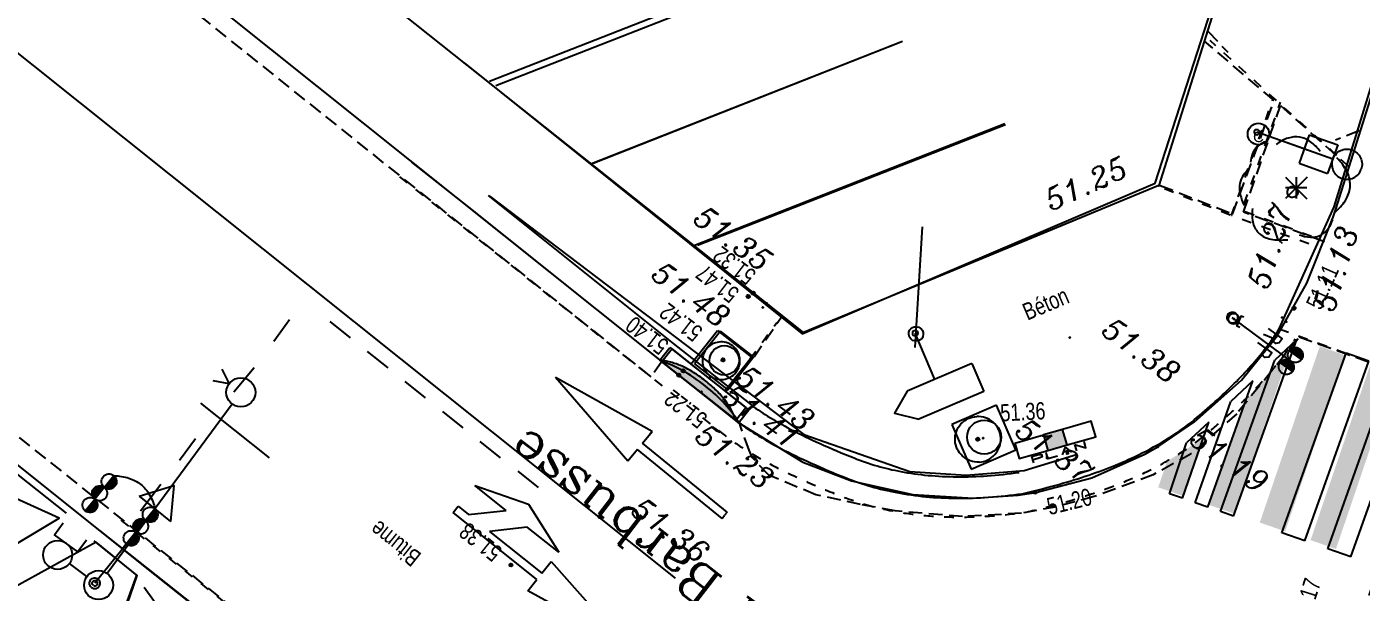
# Model space of a CAD drawing. Extents: x 661856 to 662117, y 6866905 to 6867165.
# Drawn here: x 662049.5 to 662074.33, y 6867047.01 to 6867057.54 of the extents above; entities that cross this region are included whole.
import ezdxf
from ezdxf.enums import TextEntityAlignment as Align

# ---------------------------------------------------------------- set-up
doc = ezdxf.new("R2010")
doc.units = 0
for name, pattern in [('CONTINU', [0]), ('DISCONTIN', [0.75, 0.5, -0.25]), ('HIDDEN', [0.375, 0.25, -0.125]), ('JSI_MCL0', [1, 0.5, 0.5]), ('JSI_TCO', [1, 0.5, 0.5]), ('JSI_TIC', [0.2, 0.08, 0.01, -0.1, 0.01])]:
    doc.linetypes.add(name, pattern=pattern)
doc.layers.get('0').update_dxf_attribs({"linetype": 'CONTINUOUS'})
for name, color, linetype in [('ALTI', 140, 'CONTINUOUS'), ('ARBRES', 3, 'CONTINU'), ('BORDURE', 7, 'CONTINU'), ('CANIVEAU', 7, 'CONTINU'), ('COTE_ALTI', 8, 'CONTINU'), ('FLECHAGE', 6, 'CONTINU'), ('LIGNE_DIVERS', 7, 'CONTINU'), ('MARQ-SOL', 6, 'CONTINU'), ('MARQUAGE', 7, 'CONTINUOUS'), ('MOB', 6, 'CONTINUOUS'), ('MOB-URB_GLISSI', 6, 'CONTINU'), ('OBJ_ASSAIN_AVA', 5, 'CONTINU'), ('OBJASS', 22, 'CONTINUOUS'), ('OBJEAU', 4, 'CONTINUOUS'), ('OBJET_ASSAINIS', 5, 'CONTINU'), ('OBJET_SIGN_TRI', 6, 'CONTINU'), ('OBJSLT', 200, 'CONTINUOUS'), ('PASSAGE_PIETON', 6, 'CONTINU'), ('SIGNAL', 6, 'CONTINUOUS'), ('SIGNAL-VERTICA', 6, 'CONTINU'), ('TEXTE', 7, 'CONTINUOUS'), ('VEGETATION', 3, 'CONTINUOUS'), ('VOIRIE', 7, 'CONTINUOUS')]:
    doc.layers.add(name, color=color, linetype=linetype)
doc.styles.add('7-2', font='romanc.shx', dxfattribs={"height": 0.7})
doc.styles.add('ITALIC', font='italic.shx', dxfattribs={"height": 0.6})
doc.styles.get("Standard").update_dxf_attribs({"font": 'ARIALUNI.ttf', "height": 2})
doc.linetypes.add('JSI_CLOO', pattern='A,0.7,0.1,-0.05,[133,jsi_form.shx,S=0.05,R=0,X=-0.05,Y=0],-0.05,0.1', length=1)

# ---------------------------------------------------------------- blocks, each defined once
blk = doc.blocks.new('P20100')
for p, q in [((0, 0.994), (0, 0)), ((0.999, 0.994), (0, 0.994)), ((0.999, 0), (0.999, 0.994)), ((0, 0), (0.999, 0))]:
    blk.add_line(p, q)
blk.add_circle((0.496, 0.492), 0.35)
blk = doc.blocks.new('P2530A')
at = {"linetype": 'CONTINUOUS'}
for p, q in [((0.000113, 0.144024), (0.250139, 0.231533)), ((0.250139, 0.231533), (0.500165, 0.144024)), ((0.187633, 0.144024), (0.000113, 0.144024)), ((0.06262, 0.019011), (0.187633, 0.144024)), ((0.312646, 0.144024), (0.187633, 0.019011)), ((0.500165, 0.144024), (0.312646, 0.144024)), ((0.500165, 0.019011), (0.500165, 0.087768)), ((0.500165, 0.087768), (1.000216, 0.000259)), ((0.000113, -0.018493), (0.000113, 0.019011)), ((0.000113, 0.019011), (0.06262, 0.019011)), ((0.187633, 0.019011), (0.500165, 0.019011)), ((1.000216, 0.000259), (0.500165, -0.08725)), ((0.500165, -0.018493), (0.000113, -0.018493)), ((0.500165, -0.08725), (0.500165, -0.018493))]:
    blk.add_line(p, q, dxfattribs=at)
blk = doc.blocks.new('P25100')
at = {"linetype": 'CONTINUOUS'}
for p, q in [((0.500962, 0.017909), (0.500962, 0.086771)), ((0.500962, 0.086771), (1.001772, -0.000871)), ((0.000151, 0.017909), (0.000151, -0.000871)), ((0.000151, 0.017909), (0.500962, 0.017909)), ((0.000151, -0.019652), (0.000151, -0.000871)), ((0.000151, -0.019652), (0.500962, -0.019652)), ((0.500962, -0.088513), (1.001772, -0.000871)), ((0.500962, -0.019652), (0.500962, -0.088513)), ((0.500962, -0.088513), (0.500962, -0.069733))]:
    blk.add_line(p, q, dxfattribs=at)
blk = doc.blocks.new('P30200')
at = {"color": 0}
blk.add_circle((0, 0), 0.05, dxfattribs=at)
blk.add_attdef('COTE30200', (0.3, -0.15), '', height=0.3)
blk = doc.blocks.new('P30300')
at = {"color": 0}
blk.add_circle((0, 0), 0.05, dxfattribs=at)
blk.add_attdef('COTE30300', (0.3, -0.6), '', height=0.3)
blk = doc.blocks.new('P30100')
at = {"color": 0}
blk.add_circle((0, 0), 0.05, dxfattribs=at)
blk.add_attdef('COTE30100', (0.3, 0.3), '', height=0.3)
blk = doc.blocks.new('P30400')
at = {"color": 0}
blk.add_circle((0, 0), 0.05, dxfattribs=at)
blk.add_attdef('COTE30400', text='', height=0.3).set_placement((-0.3, 0.3), align=Align.RIGHT)
blk = doc.blocks.new('P30600')
at = {"color": 0}
blk.add_circle((0, 0), 0.05, dxfattribs=at)
blk.add_attdef('COTE30600', text='', height=0.3).set_placement((-0.3, -0.6), align=Align.RIGHT)
blk = doc.blocks.new('P23000')
at = {"color": 3}
for p, q in [((-1, 1), (1, -1)), ((1, 1), (-1, -1)), ((1, 0), (-1, 0)), ((0, 1), (0, -1))]:
    blk.add_line(p, q, dxfattribs=at)
blk = doc.blocks.new('SU305')
at = {"color": 0, "linetype": 'CONTINUOUS'}
for points in [[(-0.126, 0), (1, 0.001)], [(-0.065, 0), (-0.061, 0.029), (-0.048, 0.045), (-0.032, 0.06), (-0.009, 0.068), (0.014, 0.068), (0.031, 0.062), (0.046, 0.052), (0.058, 0.038), (0.066, 0.023), (0.068, 0), (0.064, -0.02), (0.057, -0.034), (0.048, -0.047), (0.036, -0.058), (0.019, -0.065), (-0.002, -0.067), (-0.021, -0.063), (-0.034, -0.058), (-0.052, -0.042), (-0.059, -0.029), (-0.063, -0.018), (-0.065, -0.001)]]:
    blk.add_lwpolyline(points, dxfattribs=at)
blk = doc.blocks.new('P21900', base_point=(1, 1))
blk.add_circle((1, 1), 1)
blk.add_text('C', height=0.991).set_placement((0.5, 0.25), (1.5, 0.25), align=Align.ALIGNED)
blk = doc.blocks.new('P20500')
for p, q in [((0, 0.497), (0, 0)), ((0.999, 0.497), (0, 0.497)), ((0.999, 0), (0.999, 0.497)), ((0, 0), (0.999, 0))]:
    blk.add_line(p, q)
blk.add_arc((0.503, -0.398), 0.642, 39.4516, 141.6666)
blk = doc.blocks.new('SU205')
at = {"color": 0, "linetype": 'CONTINUOUS'}
for points in [[(0.541, 0.676), (0.27, 0.676), (0.27, 1.216), (0.541, 1.216)], [(0, 0.27), (0, 0.676)], [(4.595, 0.541), (4.459, 0.27), (4.324, 0.541)], [(4.189, 0), (0.27, 0)]]:
    blk.add_lwpolyline(points, dxfattribs=at)
at = {"color": 0, "linetype": 'CONTINU'}
for centre, radius in [((0, 0.946), 0.27), ((0, 0), 0.27), ((4.4595, 0), 0.2705)]:
    blk.add_circle(centre, radius, dxfattribs=at)
blk = doc.blocks.new('P27300')
blk.add_lwpolyline([(0.8, 0.5), (0.5, 0.5), (0.5, -0.5), (0.8, -0.5)])
for radius in [0.5, 0.05]:
    blk.add_circle((0, 0), radius)
blk = doc.blocks.new('$B_200')
at = {"color": 0, "linetype": 'BYBLOCK', "flags": 128}
for points in [[(0, -0.5, -0.414214), (-0.5, 0, -0.414214), (0, 0.5)], [(0, -0.5, 0.414214), (0.5, 0, 0.414214), (0, 0.5)]]:
    blk.add_lwpolyline(points, format="xyb", dxfattribs=at)
blk = doc.blocks.new('$B_220')
at = {"color": 0, "linetype": 'BYBLOCK', "flags": 128}
for points in [[(0.297, 0.272, 0.039633), (0.273, 0.344, 0.053426), (0.241, 0.401, 0.147584), (0.154, 0.47, 0.071882), (0.099, 0.483, 0.058066), (0.036, 0.48, 0.043501), (-0.035, 0.463, 0.032041), (-0.113, 0.431)], [(-0.195, 0.351, 0.077685), (-0.303, 0.336, 0.115926), (-0.379, 0.292, 0.119307), (-0.426, 0.217, 0.082378), (-0.441, 0.113)], [(0.461, -0.046, 0.087593), (0.487, 0.033, 0.096392), (0.482, 0.113, 0.080457), (0.446, 0.192, 0.056881), (0.379, 0.272)], [(-0.441, 0.033, 0.03619), (-0.474, -0.044, 0.046233), (-0.492, -0.116, 0.121403), (-0.482, -0.245, 0.119181), (-0.41, -0.354, 0.044648), (-0.351, -0.401, 0.034835), (-0.277, -0.443)], [(0.379, -0.364, 0.076898), (0.431, -0.319, 0.090424), (0.461, -0.265, 0.083207), (0.472, -0.2, 0.062964), (0.461, -0.126)], [(-0.113, -0.443, 0.078382), (0.005, -0.498, 0.113914), (0.113, -0.503, 0.115194), (0.21, -0.458, 0.080222), (0.297, -0.364)]]:
    blk.add_lwpolyline(points, format="xyb", dxfattribs=at)
blk = doc.blocks.new('$B_103')
at = {"color": 0, "linetype": 'BYBLOCK', "flags": 128}
for points in [[(-0.25, 0.625), (0, 1), (0.25, 0.625)], [(-0.25, 0.625), (0.25, 0.625)], [(0, 0.625), (0, 0)]]:
    blk.add_lwpolyline(points, dxfattribs=at)
blk = doc.blocks.new('$B_107')
at = {"color": 0, "linetype": 'BYBLOCK', "flags": 128}
for points in [[(-0.5, 0.625), (-0.5, 1)], [(-0.5, 1), (0.375, 1)], [(0.375, 0.625), (0.625, 0.8125), (0.375, 1)], [(-0.5, 0.625), (0.375, 0.625)], [(0, 0.625), (0, 0)]]:
    blk.add_lwpolyline(points, dxfattribs=at)
blk = doc.blocks.new('$B_100')
at = {"color": 0, "linetype": 'BYBLOCK', "flags": 128}
for points in [[(0, 0.625, -0.4142136), (-0.1875, 0.8125, -0.4142136), (0, 1)], [(0, 0.625, 0.4142136), (0.1875, 0.8125, 0.4142136), (0, 1)]]:
    blk.add_lwpolyline(points, format="xyb", dxfattribs=at)
blk.add_lwpolyline([(0, 0.625), (0, 0)], dxfattribs=at)
blk = doc.blocks.new('$B_105')
at = {"color": 0, "linetype": 'BYBLOCK', "flags": 128}
for points in [[(-0.1875, 0.625), (-0.1875, 1)], [(-0.1875, 1), (0.1875, 1)], [(0.1875, 0.625), (0.1875, 1)], [(-0.1875, 0.625), (0.1875, 0.625)], [(0, 0.625), (0, 0)]]:
    blk.add_lwpolyline(points, dxfattribs=at)
blk = doc.blocks.new('$B_125')
at = {"linetype": 'CONTINUOUS'}
for points in [[(-0.656, 1), (-0.656, 1.188, -0.414214), (-0.562, 1.094, -0.414214)], [(0, 1), (0, 1.188, -0.414214), (0.094, 1.094, -0.414214)], [(-0.656, 0.812, -0.414214), (-0.75, 0.906, -0.414214), (-0.656, 1)], [(0, 0.812, -0.414214), (-0.094, 0.906, -0.414214), (0, 1)], [(-0.656, 0.625), (-0.656, 0.812, -0.414214), (-0.562, 0.719, -0.414214)], [(0, 0.625), (0, 0.812, -0.414214), (0.094, 0.719, -0.414214)]]:
    blk.add_hatch(color=0, dxfattribs=at).paths.add_polyline_path(points)
at = {"color": 0, "linetype": 'BYBLOCK', "flags": 128}
for points in [[(-0.656, 1, -0.414214), (-0.75, 1.094, -0.414214), (-0.656, 1.188, -0.07072), (-0.49, 1.281, -0.091318), (-0.326, 1.312, -0.092508), (-0.162, 1.281, -0.072897), (0, 1.188)], [(0, 1, -0.414214), (-0.094, 1.094, -0.414214), (0, 1.188)], [(-0.656, 1, -0.414214), (-0.562, 0.906, -0.414214), (-0.656, 0.812)], [(0, 1, -0.414214), (0.094, 0.906, -0.414214), (0, 0.812)], [(-0.656, 0.625, -0.414214), (-0.75, 0.719, -0.414214), (-0.656, 0.812)], [(0, 0.625, -0.414214), (-0.094, 0.719, -0.414214), (0, 0.812)]]:
    blk.add_lwpolyline(points, format="xyb", dxfattribs=at)
for points in [[(-0.656, 1), (-0.656, 1.188, -0.414214), (-0.562, 1.094, -0.414214)], [(0, 1), (0, 1.188, -0.414214), (0.094, 1.094, -0.414214)], [(-0.656, 0.812, -0.414214), (-0.75, 0.906, -0.414214), (-0.656, 1)], [(0, 0.812, -0.414214), (-0.094, 0.906, -0.414214), (0, 1)], [(-0.656, 0.625), (-0.656, 0.812, -0.414214), (-0.562, 0.719, -0.414214)], [(0, 0.625), (0, 0.812, -0.414214), (0.094, 0.719, -0.414214)]]:
    blk.add_lwpolyline(points, format="xyb", close=True, dxfattribs=at)
blk.add_lwpolyline([(0, 0.625), (0, 0)], dxfattribs=at)
blk = doc.blocks.new('$B_124')
at = {"linetype": 'CONTINUOUS'}
for points in [[(-0.094, 0.812, -0.414214), (-0.187, 0.906, -0.414214), (-0.094, 1)], [(0.094, 0.812, -0.414214), (0, 0.906, -0.414214), (0.094, 1)]]:
    blk.add_hatch(color=0, dxfattribs=at).paths.add_polyline_path(points)
at = {"color": 0, "linetype": 'BYBLOCK', "flags": 128}
for points in [[(-0.094, 0.812, -0.414214), (-0.187, 0.906, -0.414214), (-0.094, 1)], [(0.094, 0.812, -0.414214), (0, 0.906, -0.414214), (0.094, 1)]]:
    blk.add_lwpolyline(points, format="xyb", close=True, dxfattribs=at)
for points in [[(-0.094, 1, -0.414214), (0, 0.906, -0.414214), (-0.094, 0.812)], [(0.094, 1, -0.414214), (0.188, 0.906, -0.414214), (0.094, 0.812)]]:
    blk.add_lwpolyline(points, format="xyb", dxfattribs=at)
for points in [[(0, 0.938), (0, 0)], [(-0.156, 0.438), (-0.156, 0.656), (-0.094, 0.656), (-0.062, 0.625), (-0.062, 0.594), (-0.094, 0.562), (-0.156, 0.562)], [(-0.094, 0.562), (-0.062, 0.438)], [(0.062, 0.438), (0.062, 0.656), (0.125, 0.656), (0.156, 0.625), (0.156, 0.594), (0.125, 0.562), (0.062, 0.562)]]:
    blk.add_lwpolyline(points, dxfattribs=at)
blk = doc.blocks.new('$B_022')
at = {"linetype": 'CONTINUOUS'}
blk.add_hatch(color=0, dxfattribs=at).paths.add_polyline_path([(0, 0, -0.003152), (0.012, 0.046, -0.003339), (0.024, 0.091, -0.003542), (0.036, 0.134, -0.003763), (0.049, 0.176, -0.004003), (0.062, 0.216, -0.004264), (0.075, 0.255, -0.004549), (0.088, 0.292, -0.00486), (0.102, 0.328, -0.005201), (0.115, 0.363, -0.005573), (0.129, 0.396, -0.005981), (0.144, 0.427, -0.006428), (0.158, 0.457, -0.006917), (0.173, 0.486, -0.007452), (0.188, 0.513, -0.008037), (0.203, 0.538, -0.008675), (0.219, 0.562, -0.009368), (0.234, 0.585, -0.010119), (0.25, 0.606, -0.010926), (0.267, 0.626, -0.011786), (0.283, 0.645, -0.012694), (0.3, 0.661, -0.013638), (0.317, 0.677, -0.0146), (0.334, 0.691, -0.015558), (0.352, 0.703, -0.016481), (0.369, 0.714, -0.017333), (0.387, 0.724, -0.018074), (0.405, 0.732, -0.018665), (0.424, 0.738, -0.038382), (0.461, 0.747, -0.038235), (0.5, 0.75, -0.038235), (0.539, 0.747, -0.038382), (0.576, 0.738, -0.018665), (0.595, 0.732, -0.018074), (0.613, 0.724, -0.017333), (0.631, 0.714, -0.016481), (0.648, 0.703, -0.015558), (0.666, 0.691, -0.0146), (0.683, 0.677, -0.013638), (0.7, 0.661, -0.012694), (0.717, 0.645, -0.011786), (0.733, 0.626, -0.010926), (0.75, 0.606, -0.010119), (0.766, 0.585, -0.009368), (0.781, 0.562, -0.008675), (0.797, 0.538, -0.008037), (0.812, 0.513, -0.007452), (0.827, 0.486, -0.006917), (0.842, 0.457, -0.006428), (0.856, 0.427, -0.005981), (0.871, 0.396, -0.005573), (0.885, 0.363, -0.005201), (0.898, 0.328, -0.00486), (0.912, 0.292, -0.004549), (0.925, 0.255, -0.004264), (0.938, 0.216, -0.004003), (0.951, 0.176, -0.003763), (0.964, 0.134, -0.003542), (0.976, 0.091, -0.003339), (0.988, 0.046, -0.003152), (1, 0)])
at = {"color": 0, "linetype": 'BYBLOCK', "flags": 128}
for points in [[(0, 0), (0, 1)], [(0, 1), (1, 1)], [(1, 0), (1, 1)]]:
    blk.add_lwpolyline(points, dxfattribs=at)
blk.add_lwpolyline([(0, 0, -0.03104), (0.102, 0.328, -0.02309), (0.158, 0.457, -0.030952), (0.219, 0.562, -0.042061), (0.283, 0.645, -0.056471), (0.352, 0.703, -0.151134), (0.5, 0.75, -0.151134), (0.648, 0.703, -0.056471), (0.717, 0.645, -0.042061), (0.781, 0.562, -0.030952), (0.842, 0.457, -0.02309), (0.898, 0.328, -0.03104), (1, 0)], format="xyb", close=True, dxfattribs=at)
blk = doc.blocks.new('$B_020')
at = {"color": 0, "linetype": 'BYBLOCK', "flags": 128}
for points in [[(0, 0), (0, 1)], [(0, 1), (1, 1)], [(1, 0), (1, 1)], [(0, 0), (1, 0)]]:
    blk.add_lwpolyline(points, dxfattribs=at)
for points in [[(0.5, 0.0625, -0.4142136), (0.0625, 0.5, -0.4142136), (0.5, 0.9375)], [(0.5, 0.0625, 0.4142136), (0.9375, 0.5, 0.4142136), (0.5, 0.9375)]]:
    blk.add_lwpolyline(points, format="xyb", dxfattribs=at)
blk = doc.blocks.new('$B_026')
at = {"linetype": 'CONTINUOUS'}
blk.add_hatch(color=0, dxfattribs=at).paths.add_polyline_path([(-0.125, 0.5), (-0.125, -0.5), (0.125, -0.5), (0.125, 0.5)])
at = {"color": 0, "linetype": 'BYBLOCK', "flags": 128}
for points in [[(-0.5, 0.5), (-0.125, 0.5)], [(-0.5, 0.5), (-0.5, -0.5), (-0.125, -0.5)], [(0.125, -0.5), (0.5, -0.5), (0.5, 0.5), (0.125, 0.5)], [(-0.344, -0.594), (-0.25, -0.594), (-0.219, -0.625), (-0.219, -0.781), (-0.25, -0.812), (-0.344, -0.812)], [(-0.344, -0.594), (-0.344, -1)], [(-0.031, -1), (-0.156, -1), (-0.156, -0.594)], [(0.094, -0.594), (0.031, -1)], [(0.094, -0.594), (0.156, -1)], [(0.219, -0.594), (0.219, -1)], [(0.219, -0.594), (0.344, -1), (0.344, -0.594)], [(0.062, -0.844), (0.125, -0.844)]]:
    blk.add_lwpolyline(points, dxfattribs=at)
blk.add_lwpolyline([(-0.125, 0.5), (-0.125, -0.5), (0.125, -0.5), (0.125, 0.5)], close=True, dxfattribs=at)
blk = doc.blocks.new('$B_210')
at = {"linetype": 'CONTINUOUS'}
blk.add_hatch(color=0, dxfattribs=at).paths.add_polyline_path([(0, -0.5, -1), (0, 0.5, -1)])
at = {"color": 0, "linetype": 'BYBLOCK', "flags": 128}
blk.add_lwpolyline([(0, -0.5, -1), (0, 0.5, -1)], format="xyb", close=True, dxfattribs=at)

msp = doc.modelspace()

# ---------------------------------------------------------------- hatches: boundary and pattern name
at = {"layer": 'MARQUAGE', "linetype": 'CONTINUOUS', "ltscale": 2}
for points in [[(662071.967, 6867048.473), (662071.494, 6867048.637), (662072.149, 6867050.561, 0.053062), (662073.067, 6867051.708)], [(662072.911, 6867048.145), (662072.439, 6867048.309), (662073.556, 6867051.592), (662074.026, 6867051.423)], [(662073.856, 6867047.817), (662073.384, 6867047.981), (662074.497, 6867051.253), (662074.967, 6867051.083)], [(662071.022, 6867048.801), (662070.55, 6867048.965), (662070.715, 6867049.452, 0.029545), (662071.398, 6867049.905)]]:
    msp.add_hatch(color=256, dxfattribs=at).paths.add_polyline_path(points)

# ---------------------------------------------------------------- linework, layer by layer
at = {"layer": 'BORDURE', "color": 7, "linetype": 'CONTINUOUS'}
for points in [[(662079.232, 6867082.148), (662076.575, 6867073.666), (662073.056, 6867062.515), (662070.561, 6867054.585), (662063.948, 6867051.846), (662055.031, 6867058.946), (662044.68, 6867067.224), (662031.135, 6867078.135), (662019.207, 6867087.56)], [(662019.97, 6867084.34), (662028.748, 6867077.381), (662037.485, 6867070.361), (662047.931, 6867062.004), (662062.717, 6867050.182), (662063.936, 6867049.435), (662064.842, 6867049.084), (662064.865, 6867049.077), (662065.986, 6867048.829), (662067.108, 6867048.762), (662067.944, 6867048.819), (662068.272, 6867048.869), (662069.316, 6867049.143), (662070.303, 6867049.582), (662070.542, 6867049.719), (662071.226, 6867050.184), (662072.098, 6867050.96), (662072.767, 6867051.793), (662072.781, 6867051.815), (662073.315, 6867052.765), (662073.805, 6867053.998), (662073.852, 6867054.145), (662078.896, 6867070.166), (662082.407, 6867081.441)], [(662014.378, 6867077.3), (662023.995, 6867069.615), (662035.535, 6867060.395), (662042.186, 6867055.096), (662051.67, 6867047.504), (662060.773, 6867040.264), (662063.275, 6867038.262), (662064.554, 6867037.011), (662065.116, 6867036.28), (662065.245, 6867036.092), (662065.892, 6867034.937), (662066.179, 6867034.07), (662066.243, 6867033.678), (662066.279, 6867033.215), (662066.252, 6867031.957), (662066.043, 6867030.566), (662065.649, 6867029.072), (662063.446, 6867022.061), (662059.294, 6867008.866)], [(662060.771, 6867040.262), (662056.123, 6867040.756), (662050.766, 6867045.039), (662051.553, 6867047.322), (662050.787, 6867047.944), (662048.625, 6867046.749), (662041.956, 6867052.083), (662042.818, 6867054.293), (662042.021, 6867054.948), (662040.045, 6867053.617), (662033.182, 6867059.075), (662022.945, 6867067.263), (662023.872, 6867069.428), (662023.098, 6867070.063), (662021.062, 6867068.75), (662013.937, 6867074.442), (662014.993, 6867076.542), (662014.221, 6867077.164)]]:
    msp.add_lwpolyline(points, dxfattribs=at)
at = {"layer": 'BORDURE', "linetype": 'JSI_TCO', "ltscale": 2, "elevation": 57.333, "flags": 128}
for points in [[(662057.634, 6867056.871), (662063.923, 6867051.823), (662070.493, 6867054.627), (662072.262, 6867060.111)], [(662072.802, 6867051.917), (662073.82, 6867054.189), (662075.296, 6867058.994)], [(662056.653, 6867055.022), (662057.832, 6867054.086)], [(662061.822, 6867039.401), (662060.741, 6867040.316), (662050.857, 6867048.159)], [(662056.527, 6867040.736), (662056.086, 6867040.799), (662050.734, 6867045.097), (662051.542, 6867047.331), (662050.753, 6867047.968)]]:
    msp.add_lwpolyline(points, dxfattribs=at)
for points in [[(662057.832, 6867054.086), (662061.277, 6867051.33), (662062.689, 6867050.215, 0.026821), (662063.063, 6867049.955, 0.019295), (662063.529, 6867049.688, 0.01439), (662064.089, 6867049.417, 0.011078), (662064.742, 6867049.14, 0.048295), (662065.684, 6867048.867, 0.023432), (662066.225, 6867048.79, 0.021578), (662066.794, 6867048.761, 0.019652), (662067.391, 6867048.78, 0.017763), (662068.016, 6867048.846)], [(662068.016, 6867048.846, 0.011513), (662068.627, 6867049, 0.013136), (662069.191, 6867049.171, 0.01504), (662069.708, 6867049.361, 0.017254), (662070.179, 6867049.569, 0.027404), (662070.74, 6867049.878, 0.032726), (662071.216, 6867050.221, 0.010893), (662071.611, 6867050.562, 0.012547), (662071.963, 6867050.897, 0.014529), (662072.273, 6867051.226, 0.016896), (662072.541, 6867051.547, 0.023271), (662072.802, 6867051.917)]]:
    msp.add_lwpolyline(points, format="xyb", dxfattribs=at)
at = {"layer": 'CANIVEAU', "color": 7, "linetype": 'HIDDEN'}
for points in [[(662061.31, 6867051.31), (662061.113, 6867051.025), (662047.945, 6867061.569), (662032.499, 6867073.936), (662019.735, 6867084.083)], [(662014.774, 6867077.496), (662023.955, 6867070.174), (662032.908, 6867063.033), (662044.079, 6867054.104), (662062.106, 6867039.715), (662061.869, 6867039.367)], [(662073.15, 6867051.731), (662072.01, 6867050.335), (662071.165, 6867049.587), (662070.457, 6867049.198), (662069.359, 6867048.792), (662068.654, 6867048.604), (662068.007, 6867048.484), (662066.906, 6867048.419), (662065.656, 6867048.524), (662065.007, 6867048.647), (662064.178, 6867048.827), (662063.301, 6867049.19), (662063.003, 6867049.514), (662062.937, 6867049.656), (662062.763, 6867050.139)]]:
    msp.add_lwpolyline(points, dxfattribs=at)
at = {"layer": 'LIGNE_DIVERS', "color": 7, "linetype": 'HIDDEN'}
for points in [[(662071.478, 6867057.454), (662071.842, 6867057.068)], [(662070.588, 6867054.588), (662071.934, 6867054.054), (662072.706, 6867056.166), (662071.41, 6867057.275)], [(662073.643, 6867053.538), (662072.135, 6867054.089), (662072.823, 6867056.072), (662074.102, 6867054.931)], [(662074.288, 6867055.603), (662073.845, 6867055.431)], [(662063.029, 6867051.396), (662063.556, 6867052.164)]]:
    msp.add_lwpolyline(points, dxfattribs=at)
at = {"layer": 'MARQ-SOL', "color": 6, "linetype": 'CONTINUOUS'}
for points in [[(662021.26, 6867079.479), (662035.109, 6867068.412), (662061.56, 6867047.271)], [(662063.975, 6867058.692), (662058.227, 6867056.441)], [(662060.035, 6867054.999), (662065.727, 6867057.251)], [(662067.707, 6867055.713), (662061.975, 6867053.469)], [(662050.235, 6867048.481), (662042.888, 6867054.31), (662048.171, 6867047.238), (662050.1, 6867048.389), (662041.957, 6867052.084)], [(662055.521, 6867051.75), (662055.141, 6867052.055)], [(662056.219, 6867051.191), (662055.839, 6867051.495)], [(662053.727, 6867051.189), (662053.347, 6867050.736)], [(662056.917, 6867050.631), (662056.537, 6867050.935)], [(662054.015, 6867049.512), (662052.738, 6867050.53)], [(662057.616, 6867050.072), (662057.236, 6867050.376)], [(662058.314, 6867049.512), (662057.935, 6867049.816)], [(662051.989, 6867049.02), (662051.61, 6867048.518)], [(662056.23, 6867040.759), (662051.683, 6867047.1)]]:
    msp.add_lwpolyline(points, dxfattribs=at)
at = {"layer": 'MARQ-SOL', "color": 6, "linetype": 'DISCONTIN'}
for points in [[(662054.384, 6867052.083), (662054.038, 6867051.604)], [(662052.637, 6867049.865), (662052.262, 6867049.36)], [(662059.021, 6867048.964), (662058.64, 6867049.266)]]:
    msp.add_lwpolyline(points, dxfattribs=at)
at = {"layer": 'MARQ-SOL', "color": 6, "linetype": 'HIDDEN'}
msp.add_lwpolyline([(662073.17, 6867051.766), (662078.28, 6867049.933)], dxfattribs=at)
at = {"layer": 'MARQUAGE', "linetype": 'JSI_MCL0', "ltscale": 2, "elevation": 57.333, "flags": 128}
for points in [[(662063.891, 6867058.796), (662058.106, 6867056.52)], [(662065.792, 6867057.265), (662060.007, 6867054.989)], [(662067.693, 6867055.734), (662061.908, 6867053.459)]]:
    msp.add_lwpolyline(points, dxfattribs=at)
at = {"layer": 'MOB', "linetype": 'JSI_CLOO', "ltscale": 2, "elevation": 57.333, "flags": 128}
msp.add_lwpolyline([(662058.082, 6867054.398), (662061.526, 6867051.643), (662062.937, 6867050.529, 0.02707), (662063.281, 6867050.29, 0.018961), (662063.715, 6867050.043, 0.014399), (662064.256, 6867049.78, 0.010993), (662064.89, 6867049.511, 0.048126), (662065.759, 6867049.259, 0.023605), (662066.267, 6867049.188, 0.021606), (662066.804, 6867049.161, 0.019569), (662067.368, 6867049.179, 0.017601), (662067.96, 6867049.242)], format="xyb", dxfattribs=at)
at = {"layer": 'MOB-URB_GLISSI', "color": 6, "linetype": 'CONTINU'}
msp.add_lwpolyline([(662058.099, 6867054.394), (662063.953, 6867049.946), (662065.927, 6867049.261), (662066.976, 6867049.192), (662068.057, 6867049.278), (662069.049, 6867049.584)], dxfattribs=at)
at = {"layer": 'PASSAGE_PIETON', "color": 6, "linetype": 'CONTINU'}
for p, q in [((662071.947, 6867048.429), (662073.127, 6867051.719)), ((662073.127, 6867051.719), (662072.718, 6867051.334)), ((662072.851, 6867048.119), (662074.043, 6867051.465)), ((662074.467, 6867051.312), (662074.043, 6867051.465)), ((662071.71, 6867048.513), (662072.718, 6867051.334)), ((662073.279, 6867047.969), (662074.467, 6867051.312)), ((662073.706, 6867047.819), (662074.891, 6867051.158)), ((662071.473, 6867048.596), (662072.308, 6867050.949)), ((662072.308, 6867050.949), (662071.898, 6867050.564)), ((662074.133, 6867047.669), (662075.315, 6867051.004)), ((662071.235, 6867048.679), (662071.898, 6867050.564)), ((662070.998, 6867048.762), (662071.488, 6867050.179)), ((662071.488, 6867050.179), (662071.078, 6867049.793)), ((662070.761, 6867048.845), (662071.078, 6867049.793)), ((662070.998, 6867048.762), (662070.761, 6867048.845)), ((662071.473, 6867048.596), (662071.235, 6867048.679)), ((662071.947, 6867048.429), (662071.71, 6867048.513)), ((662073.279, 6867047.969), (662072.851, 6867048.119)), ((662074.133, 6867047.669), (662073.706, 6867047.819))]:
    msp.add_line(p, q, dxfattribs=at)
at = {"layer": 'VOIRIE', "linetype": 'JSI_TIC', "ltscale": 2, "elevation": 57.333, "flags": 128}
for points in [[(662073.873, 6867055.146), (662071.516, 6867057.285)], [(662073.35, 6867053.498), (662071.913, 6867054.028), (662072.684, 6867056.186)], [(662073.402, 6867053.638), (662072.104, 6867054.117), (662072.826, 6867056.135)], [(662056.435, 6867054.748), (662057.615, 6867053.812)], [(662070.664, 6867054.529), (662071.913, 6867054.028)], [(662062.501, 6867050.747), (662063.452, 6867052.032)], [(662072.802, 6867051.917), (662078.258, 6867049.919)], [(662062.081, 6867039.707), (662060.994, 6867040.625), (662051.106, 6867048.472)]]:
    msp.add_lwpolyline(points, dxfattribs=at)
for points in [[(662057.614, 6867053.812), (662061.06, 6867051.056), (662062.472, 6867049.941, 0.02664), (662062.872, 6867049.661, 0.019568), (662063.367, 6867049.378, 0.014356), (662063.943, 6867049.099, 0.01113), (662064.612, 6867048.815, 0.048256), (662065.618, 6867048.523, 0.023289), (662066.188, 6867048.442, 0.02155), (662066.786, 6867048.411, 0.019716), (662067.412, 6867048.43, 0.017892), (662068.065, 6867048.5)], [(662068.093, 6867048.505, 0.011607), (662068.724, 6867048.663, 0.013191), (662069.307, 6867048.841, 0.015032), (662069.843, 6867049.038, 0.017155), (662070.331, 6867049.254, 0.027569), (662070.93, 6867049.584, 0.032555), (662071.44, 6867049.952, 0.010997), (662071.849, 6867050.306, 0.012604), (662072.215, 6867050.654, 0.014511), (662072.538, 6867050.996, 0.016764), (662072.818, 6867051.333, 0.023191), (662073.097, 6867051.73)]]:
    msp.add_lwpolyline(points, format="xyb", dxfattribs=at)

# ---------------------------------------------------------------- block references
at = {"layer": 'ALTI', "linetype": 'CONTINUOUS'}
for p, xscale, yscale, rotation in [((662063.014, 6867052.58, 57.333), 0.0599999997185146, 0.0599999997185146, 321.2451789202248), ((662062.919, 6867052.518, 57.333), 0.0599999997185146, 0.0599999997185146, 321.2451789202248), ((662073.075, 6867052.3, 57.333), 0.0599999999803803, 0.0599999999803803, 65.85044798230082), ((662062.451, 6867051.338, 57.333), 0.0600000001629446, 0.0600000001629446, 321.7158209254955), ((662061.711, 6867051.135, 57.333), 0.060000000270082, 0.060000000270082, 321.7177278245996), ((662061.631, 6867051.054, 57.333), 0.060000000270082, 0.060000000270082, 321.7177278245996), ((662067.194, 6867049.86, 57.333), 0.0600000000537137, 0.0600000000537137, 3.012171185128431), ((662068.256, 6867048.873, 57.333), 0.0600000000695468, 0.0600000000695468, 13.75849310411315), ((662058.506, 6867047.518, 57.333), 0.0599999999933798, 0.0599999999933798, 141.5673894247757)]:
    msp.add_blockref('$B_210', p, dxfattribs=dict(at, xscale=xscale, yscale=yscale, rotation=rotation))
at = {"layer": 'ARBRES', "color": 3, "linetype": 'CONTINU', "xscale": 0.1999999999095632, "yscale": 0.1999999999095632, "rotation": 359.5109626559351}
msp.add_blockref('P23000', (662073.116, 6867054.541), dxfattribs=at)
at = {"layer": 'COTE_ALTI', "color": 8}
ref = msp.add_blockref('P30400', (662070.561, 6867054.585, 51.252), dxfattribs=dict(at, xscale=0.2000000001980847, yscale=0.2000000001980847, rotation=24.71096449990091))
ref.add_attrib('COTE30400', '51.25', dxfattribs={"color": 8, "height": 0.4, "rotation": 24.711, "style": 'ITALIC'}).set_placement((662070.03, 6867054.782, 51.252), align=Align.RIGHT)
ref = msp.add_blockref('P30400', (662063.262, 6867052.392, 51.354), dxfattribs=dict(at, xscale=0.2000000001091808, yscale=0.2000000001091808, rotation=323.5109659918188))
ref.add_attrib('COTE30400', '51.35', dxfattribs={"color": 8, "height": 0.4, "rotation": 323.511, "style": 'ITALIC'}).set_placement((662063.178, 6867052.951, 51.354), align=Align.RIGHT)
ref = msp.add_blockref('P30100', (662072.857, 6867052.126, 51.266), dxfattribs=dict(at, xscale=0.2000000003706532, yscale=0.2000000003706532, rotation=73.31096317646008))
ref.add_attrib('COTE30100', '51.27', (662072.589, 6867052.624, 51.266), dxfattribs={"color": 8, "height": 0.4, "rotation": 73.311, "style": 'ITALIC'})
ref = msp.add_blockref('P30300', (662072.928, 6867052.048, 51.126), dxfattribs=dict(at, xscale=0.2000000003706532, yscale=0.2000000003706532, rotation=73.31096317646008))
ref.add_attrib('COTE30300', '51.13', (662073.809, 6867052.201, 51.126), dxfattribs={"color": 8, "height": 0.4, "rotation": 73.311, "style": 'ITALIC'})
ref = msp.add_blockref('P30600', (662063.191, 6867052.315, 51.481), dxfattribs=dict(at, xscale=0.2000000001091808, yscale=0.2000000001091808, rotation=323.5109659918188))
ref.add_attrib('COTE30600', '51.48', dxfattribs={"color": 8, "height": 0.4, "rotation": 323.511, "style": 'ITALIC'}).set_placement((662062.394, 6867051.91, 51.481), align=Align.RIGHT)
ref = msp.add_blockref('P30100', (662068.904, 6867051.753, 51.383), dxfattribs=dict(at, xscale=0.2000000001091808, yscale=0.2000000001091808, rotation=323.5109659918188))
ref.add_attrib('COTE30100', '51.38', (662069.463, 6867051.837, 51.383), dxfattribs={"color": 8, "height": 0.4, "rotation": 323.511, "style": 'ITALIC'})
ref = msp.add_blockref('P30200', (662062.453, 6867051.348, 51.427), dxfattribs=dict(at, xscale=0.2000000001091808, yscale=0.2000000001091808, rotation=323.5109659918188))
ref.add_attrib('COTE30200', '51.43', (662062.655, 6867050.95, 51.427), dxfattribs={"color": 8, "height": 0.4, "rotation": 323.511, "style": 'ITALIC'})
ref = msp.add_blockref('P30200', (662062.196, 6867050.999, 51.414), dxfattribs=dict(at, xscale=0.2000000001091808, yscale=0.2000000001091808, rotation=323.5109659918188))
ref.add_attrib('COTE30200', '51.41', (662062.398, 6867050.6, 51.414), dxfattribs={"color": 8, "height": 0.4, "rotation": 323.511, "style": 'ITALIC'})
ref = msp.add_blockref('P30300', (662062.051, 6867050.743, 51.229), dxfattribs=dict(at, xscale=0.2000000001091808, yscale=0.2000000001091808, rotation=323.5109659918188))
ref.add_attrib('COTE30300', '51.23', (662061.896, 6867049.862, 51.229), dxfattribs={"color": 8, "height": 0.4, "rotation": 323.511, "style": 'ITALIC'})
ref = msp.add_blockref('P30100', (662067.292, 6867049.88, 51.373), dxfattribs=dict(at, xscale=0.2000000001091808, yscale=0.2000000001091808, rotation=323.5109659918188))
ref.add_attrib('COTE30100', '51.37', (662067.852, 6867049.964, 51.373), dxfattribs={"color": 8, "height": 0.4, "rotation": 323.511, "style": 'ITALIC'})
ref = msp.add_blockref('P30100', (662070.542, 6867049.719, 51.186), dxfattribs=dict(at, xscale=0.2000000001091808, yscale=0.2000000001091808, rotation=323.5109659918188))
ref.add_attrib('COTE30100', '51.19', (662071.102, 6867049.803, 51.186), dxfattribs={"color": 8, "height": 0.4, "rotation": 323.511, "style": 'ITALIC'})
ref = msp.add_blockref('P30100', (662060.148, 6867048.403, 51.359), dxfattribs=dict(at, xscale=0.2000000001091808, yscale=0.2000000001091808, rotation=323.5109659918188))
ref.add_attrib('COTE30100', '51.36', (662060.707, 6867048.487, 51.359), dxfattribs={"color": 8, "height": 0.4, "rotation": 323.511, "style": 'ITALIC'})
at = {"layer": 'FLECHAGE', "color": 6, "linetype": 'CONTINU'}
for name, p, xscale, yscale, rotation in [('P25100', (662062.479, 6867048.442), 4.05099099998481, 4.05099099998481, 140.8444627079628), ('P2530A', (662057.474, 6867048.552), 3.990801999853096, 3.990801999853096, 321.4924627131763)]:
    msp.add_blockref(name, p, dxfattribs=dict(at, xscale=xscale, yscale=yscale, rotation=rotation))
at = {"layer": 'MOB', "linetype": 'CONTINUOUS', "xscale": 1.477716346281802, "yscale": 0.3000000004174739, "rotation": 15.91813269788484}
msp.add_blockref('$B_026', (662068.634, 6867049.847, 57.333), dxfattribs=at)
at = {"layer": 'OBJ_ASSAIN_AVA', "color": 5, "linetype": 'CONTINU', "xscale": 1.827629000279952, "yscale": 0.6181582996429301, "rotation": 321.3994626983655}
msp.add_blockref('P20500', (662061.314, 6867051.304), dxfattribs=at)
at = {"layer": 'OBJASS', "linetype": 'CONTINUOUS'}
for name, p, xscale, yscale, rotation in [('$B_020', (662061.855, 6867051.256, 57.333), 0.7999653116485047, 0.7999999995604627, 321.7193619484843), ('$B_022', (662061.277, 6867051.33, 57.333), 1.798917652586557, 0.3000000004174739, 321.7177279527947)]:
    msp.add_blockref(name, p, dxfattribs=dict(at, xscale=xscale, yscale=yscale, rotation=rotation))
at = {"layer": 'OBJEAU', "linetype": 'CONTINUOUS', "xscale": 0.8499999999491309, "yscale": 0.8499999999491309, "rotation": 3.012171638535615}
msp.add_blockref('$B_200', (662067.194, 6867049.86, 57.333), dxfattribs=at)
at = {"layer": 'OBJET_ASSAINIS', "color": 5, "linetype": 'CONTINU'}
for p, xscale, yscale, rotation in [((662063.018, 6867051.394), 0.7824430000879027, 0.7824430000879027, 142.0405627017878), ((662067.899, 6867049.664), 0.9079229001320152, 0.9079229001320152, 113.4221626994225)]:
    msp.add_blockref('P20100', p, dxfattribs=dict(at, xscale=xscale, yscale=yscale, rotation=rotation))
at = {"layer": 'OBJET_SIGN_TRI', "color": 6, "linetype": 'CONTINU', "xscale": 0.1999999999059481, "yscale": 0.1999999999059481, "rotation": 337.4544627388549}
msp.add_blockref('P27300', (662071.955, 6867052.101), dxfattribs=at)
at = {"layer": 'OBJET_SIGN_TRI', "color": 6, "linetype": 'CONTINU', "rotation": 53.58638271910459}
msp.add_blockref('SU205', (662050.833, 6867047.144), dxfattribs=at)
at = {"layer": 'OBJSLT', "linetype": 'CONTINUOUS'}
for name, p, xscale, yscale, rotation in [('$B_124', (662071.927, 6867052.129, 57.333), 1.500000000062912, 1.500000000062912, 233.3166663234669), ('$B_200', (662071.927, 6867052.129, 57.333), 0.2000000001299447, 0.2000000001299447, 233.3166663660424), ('$B_125', (662050.762, 6867047.179, 57.333), 1.499999999861793, 1.499999999861793, 321.0436452262018), ('$B_200', (662050.762, 6867047.179, 57.333), 0.1999999999155695, 0.1999999999155695, 321.0436452566607)]:
    msp.add_blockref(name, p, dxfattribs=dict(at, xscale=xscale, yscale=yscale, rotation=rotation))
at = {"layer": 'SIGNAL', "linetype": 'CONTINUOUS'}
for name, p, xscale, yscale, rotation in [('$B_105', (662072.383, 6867055.581, 57.333), 1.499999999952241, 1.499999999952241, 250.3360551220677), ('$B_200', (662072.383, 6867055.581, 57.333), 0.1000000000020392, 0.1000000000020392, 250.3360551136929), ('$B_200', (662072.383, 6867055.581, 57.333), 0.1000000000020392, 0.1000000000020392, 250.3360551136929), ('$B_100', (662072.913, 6867055.391, 57.333), 1.499999999952241, 1.499999999952241, 250.3360551220677), ('$B_107', (662066.026, 6867051.836, 57.333), 1.500000000069935, 1.500000000069935, 203.1113271306189), ('$B_200', (662066.026, 6867051.836, 57.333), 0.1000000001021454, 0.1000000001021454, 203.1113272614944), ('$B_103', (662051.292, 6867047.835, 57.333), 1.499999999861793, 1.499999999861793, 321.0436452262018), ('$B_200', (662050.762, 6867047.179, 57.333), 0.0999999999577847, 0.0999999999577847, 321.0436452566607)]:
    msp.add_blockref(name, p, dxfattribs=dict(at, xscale=xscale, yscale=yscale, rotation=rotation))
at = {"layer": 'SIGNAL-VERTICA', "color": 6, "linetype": 'CONTINU'}
for name, p, xscale, yscale, rotation in [('P21900', (662072.414, 6867055.543), 0.1999999999095632, 0.1999999999095632, 359.5109626559351), ('SU305', (662066.044, 6867051.82), 1.999863999952783, 1.999863999952783, 86.44404270901666)]:
    msp.add_blockref(name, p, dxfattribs=dict(at, xscale=xscale, yscale=yscale, rotation=rotation))
at = {"layer": 'VEGETATION', "linetype": 'CONTINUOUS'}
for name, xscale, yscale, rotation in [('$B_220', 2.00000000000303, 2.00000000000303, 159.7453401221072), ('$B_200', 0.2000000000866299, 0.2000000000866299, 159.7453400743552)]:
    msp.add_blockref(name, (662073.046, 6867054.463, 57.333), dxfattribs=dict(at, xscale=xscale, yscale=yscale, rotation=rotation))

# ---------------------------------------------------------------- texts
at = {"layer": 'ALTI', "linetype": 'CONTINUOUS', "width": 0.75}
for s, rotation, p in [('51.32', 142.5112, (662062.897, 6867052.711, 57.333)), ('51.11', 65.8504, (662073.287, 6867052.38, 57.333)), ('51.22', 142.5112, (662061.992, 6867050.038, 57.333)), ('51.20', 13.7585, (662068.449, 6867048.756, 57.333))]:
    msp.add_text(s, height=0.32, rotation=rotation, dxfattribs=at).set_placement(p, align=Align.TOP_LEFT)
for s, p in [('51.47', (662062.777, 6867052.629, 57.333)), ('51.40', (662061.468, 6867051.663, 57.333))]:
    msp.add_text(s, height=0.32, rotation=142.5112, dxfattribs=at).set_placement(p)
for s, rotation, p in [('51.42', 142.5112, (662062.001, 6867051.782, 57.333)), ('51.36', 3.0122, (662067.612, 6867050.35, 57.333)), ('51.17', 72.6083, (662073.18, 6867046.454, 57.333))]:
    msp.add_text(s, height=0.32, rotation=rotation, dxfattribs=at).set_placement(p, align=Align.MIDDLE_LEFT)
msp.add_text('51.38', height=0.32, rotation=141.3389, dxfattribs=at).set_placement((662057.612, 6867048.207, 57.333), align=Align.MIDDLE_RIGHT)
at = {"layer": 'TEXTE', "style": '7-2'}
for s, rotation, p in [('Avenue du Maréchal de Lattre de Tassigny', 72.5233, (662074.736, 6867046.207, 57.333)), ('Avenue Henri Barbusse', 142.4415, (662068.298, 6867042.783, 57.333))]:
    msp.add_text(s, height=0.7, rotation=rotation, dxfattribs=at).set_placement(p)
at = {"layer": 'TEXTE', "linetype": 'CONTINUOUS', "width": 0.75}
for s, rotation, p in [('Béton', 23.1113, (662068.455, 6867052.386, 57.333)), ('Bitume', 141.3389, (662056.352, 6867047.918, 57.333))]:
    msp.add_text(s, height=0.32, rotation=rotation, dxfattribs=at).set_placement(p, align=Align.MIDDLE_CENTER)

doc.saveas('drawing.dxf')
